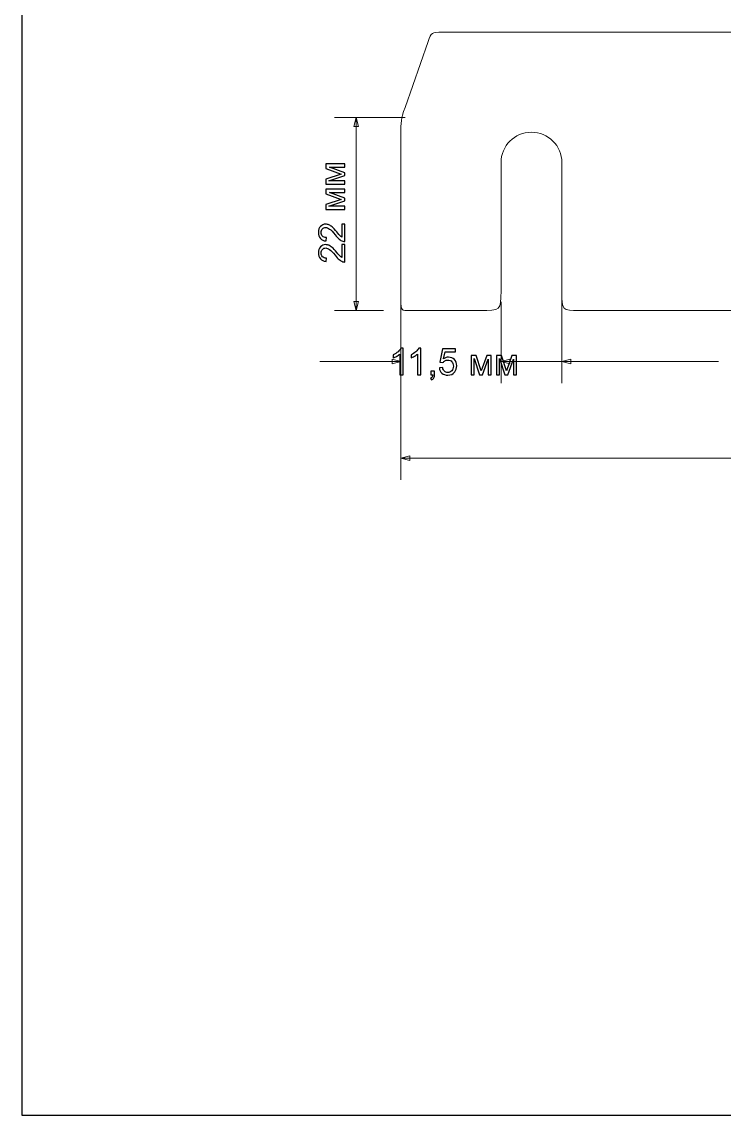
# Model space of a CAD drawing. Header units: centimetres. Extents: x -14.8 to 14.8, y -10.5 to 10.5.
# Drawn here: x -14.85 to -6.78, y -10.5 to 2.07 of the extents above; entities that cross this region are included whole.
import ezdxf

# ---------------------------------------------------------------- set-up
doc = ezdxf.new("R2010")
doc.units = ezdxf.units.CM
doc.header["$MEASUREMENT"] = 0
doc.layers.add('layer 1', color=7, linetype='Continuous')

msp = doc.modelspace()

# ---------------------------------------------------------------- linework, layer by layer
at = {"layer": 'layer 1', "color": 250}
msp.add_lwpolyline([(-14.85, -10.5), (14.85, -10.5), (14.85, 10.5), (-14.85, 10.5), (-14.85, -10.5)], close=True, dxfattribs=at)
at = {"layer": 'layer 1', "color": 254, "lineweight": 20}
msp.add_open_spline([(-10.01428, 1.95068), (-10.01428, 1.95068), (10.02938, 1.95068), (10.02938, 1.95068), (10.02938, 1.95068), (10.16028, 1.94969), (10.15566, 1.95152), (10.19443, 1.84509), (10.19443, 1.84509), (10.19443, 1.84509), (10.4601, 1.08634), (10.4601, 1.08634), (10.4601, 1.08634), (10.51057, 0.9422), (10.50755, 0.92788), (10.50755, 0.77519), (10.50755, 0.77519), (10.50755, 0.77519), (10.50755, -1.13515), (10.50755, -1.13515), (10.50755, -1.13515), (10.50755, -1.24664), (10.50637, -1.25131), (10.39981, -1.24932), (10.39981, -1.24932), (10.39981, -1.24932), (9.60204, -1.24932), (9.60204, -1.24932), (9.60204, -1.24932), (9.35944, -1.24932), (9.35754, -1.25364), (9.35754, -1.02271), (9.35754, -1.02271), (9.35754, -1.02271), (9.35754, 0.45068), (9.35754, 0.45068), (9.35754, 0.45068), (9.35754, 0.45068), (9.35753, 0.45068), (9.35753, 0.45068), (9.35753, 0.45068), (9.35753, 0.64399), (9.20084, 0.80068), (9.00753, 0.80068), (9.00753, 0.80068), (8.81422, 0.80068), (8.65753, 0.64399), (8.65753, 0.45068), (8.65753, 0.45068), (8.65753, 0.45068), (8.65754, 0.44986), (8.65754, 0.44986), (8.65754, 0.44986), (8.65754, 0.44986), (8.65754, -1.03197), (8.65754, -1.03197), (8.65754, -1.03197), (8.65754, -1.24828), (8.65628, -1.24932), (8.45627, -1.24932), (8.45627, -1.24932), (8.45627, -1.24932), (3.70302, -1.24932), (3.70302, -1.24932), (3.70302, -1.24932), (3.35156, -1.24932), (3.35754, -1.25239), (3.35754, -0.89312), (3.35754, -0.89312), (3.35754, -0.89312), (3.35754, 0.45068), (3.35754, 0.45068), (3.35754, 0.45068), (3.35754, 0.45068), (3.35753, 0.45068), (3.35753, 0.45068), (3.35753, 0.45068), (3.35753, 0.64399), (3.20084, 0.80068), (3.00753, 0.80068), (3.00753, 0.80068), (2.81422, 0.80068), (2.65753, 0.64399), (2.65753, 0.45068), (2.65753, 0.45068), (2.65753, 0.45068), (2.65754, 0.44986), (2.65754, 0.44986), (2.65754, 0.44986), (2.65754, 0.44986), (2.65754, -0.89973), (2.65754, -0.89973), (2.65754, -0.89973), (2.65754, -1.25427), (2.65263, -1.24932), (2.33776, -1.24932), (2.33776, -1.24932), (2.33776, -1.24932), (-2.32266, -1.24932), (-2.32266, -1.24932), (-2.32266, -1.24932), (-2.63753, -1.24932), (-2.64244, -1.25427), (-2.64244, -0.89973), (-2.64244, -0.89973), (-2.64244, -0.89973), (-2.64244, 0.44986), (-2.64244, 0.44986), (-2.64244, 0.44986), (-2.64244, 0.44986), (-2.64243, 0.45068), (-2.64243, 0.45068), (-2.64243, 0.45068), (-2.64243, 0.64399), (-2.79912, 0.80068), (-2.99243, 0.80068), (-2.99243, 0.80068), (-3.18574, 0.80068), (-3.34243, 0.64399), (-3.34243, 0.45068), (-3.34243, 0.45068), (-3.34243, 0.45068), (-3.34244, 0.45068), (-3.34244, 0.45068), (-3.34244, 0.45068), (-3.34244, 0.45068), (-3.34244, -0.89312), (-3.34244, -0.89312), (-3.34244, -0.89312), (-3.34244, -1.25239), (-3.33646, -1.24932), (-3.68792, -1.24932), (-3.68792, -1.24932), (-3.68792, -1.24932), (-8.44117, -1.24932), (-8.44117, -1.24932), (-8.44117, -1.24932), (-8.64118, -1.24932), (-8.64244, -1.24828), (-8.64244, -1.03197), (-8.64244, -1.03197), (-8.64244, -1.03197), (-8.64244, 0.44986), (-8.64244, 0.44986), (-8.64244, 0.44986), (-8.64244, 0.44986), (-8.64243, 0.45068), (-8.64243, 0.45068), (-8.64243, 0.45068), (-8.64243, 0.64399), (-8.79912, 0.80068), (-8.99243, 0.80068), (-8.99243, 0.80068), (-9.18574, 0.80068), (-9.34243, 0.64399), (-9.34243, 0.45068), (-9.34243, 0.45068), (-9.34243, 0.45068), (-9.34244, 0.45068), (-9.34244, 0.45068), (-9.34244, 0.45068), (-9.34244, 0.45068), (-9.34244, -1.02271), (-9.34244, -1.02271), (-9.34244, -1.02271), (-9.34244, -1.25364), (-9.34434, -1.24932), (-9.58694, -1.24932), (-9.58694, -1.24932), (-9.58694, -1.24932), (-10.38471, -1.24932), (-10.38471, -1.24932), (-10.38471, -1.24932), (-10.49127, -1.25131), (-10.49245, -1.24664), (-10.49245, -1.13515), (-10.49245, -1.13515), (-10.49245, -1.13515), (-10.49245, 0.77519), (-10.49245, 0.77519), (-10.49245, 0.77519), (-10.49245, 0.92788), (-10.49547, 0.9422), (-10.445, 1.08634), (-10.445, 1.08634), (-10.445, 1.08634), (-10.17933, 1.84509), (-10.17933, 1.84509), (-10.17933, 1.84509), (-10.14056, 1.95152), (-10.14518, 1.94969), (-10.01428, 1.95068)], degree=3, knots=[0, 0, 0, 0, 0.02040816, 0.02040816, 0.02040816, 0.02040816, 0.04081633, 0.04081633, 0.04081633, 0.04081633, 0.06122449, 0.06122449, 0.06122449, 0.06122449, 0.08163265, 0.08163265, 0.08163265, 0.08163265, 0.10204082, 0.10204082, 0.10204082, 0.10204082, 0.12244898, 0.12244898, 0.12244898, 0.12244898, 0.14285714, 0.14285714, 0.14285714, 0.14285714, 0.16326531, 0.16326531, 0.16326531, 0.16326531, 0.18367347, 0.18367347, 0.18367347, 0.18367347, 0.20408163, 0.20408163, 0.20408163, 0.20408163, 0.2244898, 0.2244898, 0.2244898, 0.2244898, 0.24489796, 0.24489796, 0.24489796, 0.24489796, 0.26530612, 0.26530612, 0.26530612, 0.26530612, 0.28571429, 0.28571429, 0.28571429, 0.28571429, 0.30612245, 0.30612245, 0.30612245, 0.30612245, 0.32653061, 0.32653061, 0.32653061, 0.32653061, 0.34693878, 0.34693878, 0.34693878, 0.34693878, 0.36734694, 0.36734694, 0.36734694, 0.36734694, 0.3877551, 0.3877551, 0.3877551, 0.3877551, 0.40816327, 0.40816327, 0.40816327, 0.40816327, 0.42857143, 0.42857143, 0.42857143, 0.42857143, 0.44897959, 0.44897959, 0.44897959, 0.44897959, 0.46938776, 0.46938776, 0.46938776, 0.46938776, 0.48979592, 0.48979592, 0.48979592, 0.48979592, 0.51020408, 0.51020408, 0.51020408, 0.51020408, 0.53061224, 0.53061224, 0.53061224, 0.53061224, 0.55102041, 0.55102041, 0.55102041, 0.55102041, 0.57142857, 0.57142857, 0.57142857, 0.57142857, 0.59183673, 0.59183673, 0.59183673, 0.59183673, 0.6122449, 0.6122449, 0.6122449, 0.6122449, 0.63265306, 0.63265306, 0.63265306, 0.63265306, 0.65306122, 0.65306122, 0.65306122, 0.65306122, 0.67346939, 0.67346939, 0.67346939, 0.67346939, 0.69387755, 0.69387755, 0.69387755, 0.69387755, 0.71428571, 0.71428571, 0.71428571, 0.71428571, 0.73469388, 0.73469388, 0.73469388, 0.73469388, 0.75510204, 0.75510204, 0.75510204, 0.75510204, 0.7755102, 0.7755102, 0.7755102, 0.7755102, 0.79591837, 0.79591837, 0.79591837, 0.79591837, 0.81632653, 0.81632653, 0.81632653, 0.81632653, 0.83673469, 0.83673469, 0.83673469, 0.83673469, 0.85714286, 0.85714286, 0.85714286, 0.85714286, 0.87755102, 0.87755102, 0.87755102, 0.87755102, 0.89795918, 0.89795918, 0.89795918, 0.89795918, 0.91836735, 0.91836735, 0.91836735, 0.91836735, 0.93877551, 0.93877551, 0.93877551, 0.93877551, 0.95918367, 0.95918367, 0.95918367, 0.95918367, 1, 1, 1, 1], dxfattribs=at)
at = {"layer": 'layer 1', "color": 155, "lineweight": 9}
for points in [[(-10.4431, 0.9691), (-10.4431, 0.9691), (-11.2573, 0.9691), (-11.2573, 0.9691)], [(-11.0073, -1.24839), (-11.0073, -1.24839), (-11.0073, 0.9691), (-11.0073, 0.9691)], [(-8.64244, -0.99123), (-8.64244, -0.99123), (-8.64244, -2.08484), (-8.64244, -2.08484)], [(-10.6931, -1.24839), (-10.6931, -1.24839), (-11.2573, -1.24839), (-11.2573, -1.24839)], [(-10.49245, -1.14998), (-10.49245, -1.14998), (-10.49245, -2.08484), (-10.49245, -2.08484)], [(-9.34244, -1.14998), (-9.34244, -1.14998), (-9.34244, -2.08484), (-9.34244, -2.08484)], [(-10.49245, -1.38515), (-10.49245, -1.38515), (-10.49245, -3.19526), (-10.49245, -3.19526)], [(-10.49245, -1.83484), (-10.49245, -1.83484), (-11.42572, -1.83484), (-11.42572, -1.83484)], [(-8.40917, -1.83484), (-8.40917, -1.83484), (-9.34244, -1.83484), (-9.34244, -1.83484)], [(-8.64244, -1.83484), (-8.64244, -1.83484), (-6.84222, -1.83484), (-6.84222, -1.83484)], [(-10.49245, -2.94526), (-10.49245, -2.94526), (-0.79173, -2.94526), (-0.79173, -2.94526)]]:
    msp.add_open_spline(points, degree=3, dxfattribs=at)
for points in [[(-10.98007, 0.8675), (-10.98007, 0.8675), (-11.0073, 0.9691), (-11.0073, 0.9691), (-11.0073, 0.9691), (-11.0073, 0.9691), (-11.03452, 0.8675), (-11.03452, 0.8675), (-11.03452, 0.8675), (-11.03452, 0.8675), (-10.98007, 0.8675), (-10.98007, 0.8675)], [(-10.98007, -1.14679), (-10.98007, -1.14679), (-11.0073, -1.24839), (-11.0073, -1.24839), (-11.0073, -1.24839), (-11.0073, -1.24839), (-11.03452, -1.14679), (-11.03452, -1.14679), (-11.03452, -1.14679), (-11.03452, -1.14679), (-10.98007, -1.14679), (-10.98007, -1.14679)], [(-10.59404, -1.80761), (-10.59404, -1.80761), (-10.49245, -1.83484), (-10.49245, -1.83484), (-10.49245, -1.83484), (-10.49245, -1.83484), (-10.59404, -1.86206), (-10.59404, -1.86206), (-10.59404, -1.86206), (-10.59404, -1.86206), (-10.59404, -1.80761), (-10.59404, -1.80761)], [(-9.24084, -1.80761), (-9.24084, -1.80761), (-9.34244, -1.83484), (-9.34244, -1.83484), (-9.34244, -1.83484), (-9.34244, -1.83484), (-9.24084, -1.86206), (-9.24084, -1.86206), (-9.24084, -1.86206), (-9.24084, -1.86206), (-9.24084, -1.80761), (-9.24084, -1.80761)], [(-8.54084, -1.86206), (-8.54084, -1.86206), (-8.64244, -1.83484), (-8.64244, -1.83484), (-8.64244, -1.83484), (-8.64244, -1.83484), (-8.54084, -1.80761), (-8.54084, -1.80761), (-8.54084, -1.80761), (-8.54084, -1.80761), (-8.54084, -1.86206), (-8.54084, -1.86206)], [(-10.39085, -2.97248), (-10.39085, -2.97248), (-10.49245, -2.94526), (-10.49245, -2.94526), (-10.49245, -2.94526), (-10.49245, -2.94526), (-10.39085, -2.91803), (-10.39085, -2.91803), (-10.39085, -2.91803), (-10.39085, -2.91803), (-10.39085, -2.97248), (-10.39085, -2.97248)]]:
    msp.add_open_spline(points, degree=3, knots=[0, 0, 0, 0, 0.25, 0.25, 0.25, 0.25, 0.5, 0.5, 0.5, 0.5, 1, 1, 1, 1], dxfattribs=at)
at = {"layer": 'layer 1', "color": 155}
for points, knots in [([(-11.35614, 0.20444), (-11.35614, 0.20444), (-11.35614, 0.26173), (-11.35614, 0.26173), (-11.35614, 0.26173), (-11.35614, 0.26173), (-11.18032, 0.3198), (-11.18032, 0.3198), (-11.18032, 0.3198), (-11.18032, 0.3198), (-11.35614, 0.38407), (-11.35614, 0.38407), (-11.35614, 0.38407), (-11.35614, 0.38407), (-11.35614, 0.43727), (-11.35614, 0.43727), (-11.35614, 0.43727), (-11.35614, 0.43727), (-11.13643, 0.43727), (-11.13643, 0.43727), (-11.13643, 0.43727), (-11.13643, 0.43727), (-11.13643, 0.40002), (-11.13643, 0.40002), (-11.13643, 0.40002), (-11.13643, 0.40002), (-11.31331, 0.40002), (-11.31331, 0.40002), (-11.31331, 0.40002), (-11.31331, 0.40002), (-11.13643, 0.33532), (-11.13643, 0.33532), (-11.13643, 0.33532), (-11.13643, 0.33532), (-11.13643, 0.30202), (-11.13643, 0.30202), (-11.13643, 0.30202), (-11.13643, 0.30202), (-11.32178, 0.24085), (-11.32178, 0.24085), (-11.32178, 0.24085), (-11.32178, 0.24085), (-11.13643, 0.24085), (-11.13643, 0.24085), (-11.13643, 0.24085), (-11.13643, 0.24085), (-11.13643, 0.20444), (-11.13643, 0.20444), (-11.13643, 0.20444), (-11.13643, 0.20444), (-11.35614, 0.20444), (-11.35614, 0.20444)], [0, 0, 0, 0, 0.07142857, 0.07142857, 0.07142857, 0.07142857, 0.14285714, 0.14285714, 0.14285714, 0.14285714, 0.21428571, 0.21428571, 0.21428571, 0.21428571, 0.28571429, 0.28571429, 0.28571429, 0.28571429, 0.35714286, 0.35714286, 0.35714286, 0.35714286, 0.42857143, 0.42857143, 0.42857143, 0.42857143, 0.5, 0.5, 0.5, 0.5, 0.57142857, 0.57142857, 0.57142857, 0.57142857, 0.64285714, 0.64285714, 0.64285714, 0.64285714, 0.71428571, 0.71428571, 0.71428571, 0.71428571, 0.78571429, 0.78571429, 0.78571429, 0.78571429, 0.85714286, 0.85714286, 0.85714286, 0.85714286, 1, 1, 1, 1]), ([(-11.35614, -0.0866), (-11.35614, -0.0866), (-11.35614, -0.02931), (-11.35614, -0.02931), (-11.35614, -0.02931), (-11.35614, -0.02931), (-11.18032, 0.02876), (-11.18032, 0.02876), (-11.18032, 0.02876), (-11.18032, 0.02876), (-11.35614, 0.09303), (-11.35614, 0.09303), (-11.35614, 0.09303), (-11.35614, 0.09303), (-11.35614, 0.14623), (-11.35614, 0.14623), (-11.35614, 0.14623), (-11.35614, 0.14623), (-11.13643, 0.14623), (-11.13643, 0.14623), (-11.13643, 0.14623), (-11.13643, 0.14623), (-11.13643, 0.10898), (-11.13643, 0.10898), (-11.13643, 0.10898), (-11.13643, 0.10898), (-11.31331, 0.10898), (-11.31331, 0.10898), (-11.31331, 0.10898), (-11.31331, 0.10898), (-11.13643, 0.04428), (-11.13643, 0.04428), (-11.13643, 0.04428), (-11.13643, 0.04428), (-11.13643, 0.01098), (-11.13643, 0.01098), (-11.13643, 0.01098), (-11.13643, 0.01098), (-11.32178, -0.05019), (-11.32178, -0.05019), (-11.32178, -0.05019), (-11.32178, -0.05019), (-11.13643, -0.05019), (-11.13643, -0.05019), (-11.13643, -0.05019), (-11.13643, -0.05019), (-11.13643, -0.0866), (-11.13643, -0.0866), (-11.13643, -0.0866), (-11.13643, -0.0866), (-11.35614, -0.0866), (-11.35614, -0.0866)], [0, 0, 0, 0, 0.07142857, 0.07142857, 0.07142857, 0.07142857, 0.14285714, 0.14285714, 0.14285714, 0.14285714, 0.21428571, 0.21428571, 0.21428571, 0.21428571, 0.28571429, 0.28571429, 0.28571429, 0.28571429, 0.35714286, 0.35714286, 0.35714286, 0.35714286, 0.42857143, 0.42857143, 0.42857143, 0.42857143, 0.5, 0.5, 0.5, 0.5, 0.57142857, 0.57142857, 0.57142857, 0.57142857, 0.64285714, 0.64285714, 0.64285714, 0.64285714, 0.71428571, 0.71428571, 0.71428571, 0.71428571, 0.78571429, 0.78571429, 0.78571429, 0.78571429, 0.85714286, 0.85714286, 0.85714286, 0.85714286, 1, 1, 1, 1]), ([(-11.17199, -0.25594), (-11.17199, -0.25594), (-11.13643, -0.25594), (-11.13643, -0.25594), (-11.13643, -0.25594), (-11.13643, -0.25594), (-11.13643, -0.45659), (-11.13643, -0.45659), (-11.13643, -0.45659), (-11.14539, -0.45688), (-11.154, -0.45539), (-11.16232, -0.45222), (-11.16232, -0.45222), (-11.17594, -0.44707), (-11.18942, -0.43881), (-11.20261, -0.42745), (-11.20261, -0.42745), (-11.2158, -0.41609), (-11.23104, -0.39987), (-11.24833, -0.37877), (-11.24833, -0.37877), (-11.27535, -0.34596), (-11.29673, -0.32367), (-11.31254, -0.31203), (-11.31254, -0.31203), (-11.32834, -0.30031), (-11.3433, -0.29446), (-11.35741, -0.29446), (-11.35741, -0.29446), (-11.37215, -0.29446), (-11.38457, -0.29975), (-11.39473, -0.31033), (-11.39473, -0.31033), (-11.40482, -0.32092), (-11.4099, -0.33474), (-11.4099, -0.35175), (-11.4099, -0.35175), (-11.4099, -0.36974), (-11.40454, -0.38413), (-11.39381, -0.39493), (-11.39381, -0.39493), (-11.38316, -0.40572), (-11.36834, -0.41116), (-11.34936, -0.4113), (-11.34936, -0.4113), (-11.34936, -0.4113), (-11.35317, -0.4494), (-11.35317, -0.4494), (-11.35317, -0.4494), (-11.38168, -0.44679), (-11.40341, -0.43691), (-11.41837, -0.41983), (-11.41837, -0.41983), (-11.43333, -0.40269), (-11.4408, -0.37976), (-11.4408, -0.3509), (-11.4408, -0.3509), (-11.4408, -0.32183), (-11.43276, -0.29876), (-11.4166, -0.28183), (-11.4166, -0.28183), (-11.40045, -0.26482), (-11.38041, -0.25636), (-11.35656, -0.25636), (-11.35656, -0.25636), (-11.34443, -0.25636), (-11.3325, -0.25883), (-11.32079, -0.26384), (-11.32079, -0.26384), (-11.30901, -0.26878), (-11.29666, -0.27703), (-11.28368, -0.28853), (-11.28368, -0.28853), (-11.27077, -0.3001), (-11.25292, -0.31922), (-11.23034, -0.34589), (-11.23034, -0.34589), (-11.21157, -0.36826), (-11.19887, -0.38265), (-11.19217, -0.389), (-11.19217, -0.389), (-11.18547, -0.39535), (-11.17876, -0.40057), (-11.17199, -0.40474), (-11.17199, -0.40474), (-11.17199, -0.40474), (-11.17199, -0.25594), (-11.17199, -0.25594)], [0, 0, 0, 0, 0.04347826, 0.04347826, 0.04347826, 0.04347826, 0.08695652, 0.08695652, 0.08695652, 0.08695652, 0.13043478, 0.13043478, 0.13043478, 0.13043478, 0.17391304, 0.17391304, 0.17391304, 0.17391304, 0.2173913, 0.2173913, 0.2173913, 0.2173913, 0.26086957, 0.26086957, 0.26086957, 0.26086957, 0.30434783, 0.30434783, 0.30434783, 0.30434783, 0.34782609, 0.34782609, 0.34782609, 0.34782609, 0.39130435, 0.39130435, 0.39130435, 0.39130435, 0.43478261, 0.43478261, 0.43478261, 0.43478261, 0.47826087, 0.47826087, 0.47826087, 0.47826087, 0.52173913, 0.52173913, 0.52173913, 0.52173913, 0.56521739, 0.56521739, 0.56521739, 0.56521739, 0.60869565, 0.60869565, 0.60869565, 0.60869565, 0.65217391, 0.65217391, 0.65217391, 0.65217391, 0.69565217, 0.69565217, 0.69565217, 0.69565217, 0.73913043, 0.73913043, 0.73913043, 0.73913043, 0.7826087, 0.7826087, 0.7826087, 0.7826087, 0.82608696, 0.82608696, 0.82608696, 0.82608696, 0.86956522, 0.86956522, 0.86956522, 0.86956522, 0.91304348, 0.91304348, 0.91304348, 0.91304348, 1, 1, 1, 1]), ([(-11.17199, -0.49138), (-11.17199, -0.49138), (-11.13643, -0.49138), (-11.13643, -0.49138), (-11.13643, -0.49138), (-11.13643, -0.49138), (-11.13643, -0.69203), (-11.13643, -0.69203), (-11.13643, -0.69203), (-11.14539, -0.69232), (-11.154, -0.69083), (-11.16232, -0.68766), (-11.16232, -0.68766), (-11.17594, -0.68251), (-11.18942, -0.67425), (-11.20261, -0.66289), (-11.20261, -0.66289), (-11.2158, -0.65153), (-11.23104, -0.63531), (-11.24833, -0.61421), (-11.24833, -0.61421), (-11.27535, -0.5814), (-11.29673, -0.55911), (-11.31254, -0.54747), (-11.31254, -0.54747), (-11.32834, -0.53575), (-11.3433, -0.5299), (-11.35741, -0.5299), (-11.35741, -0.5299), (-11.37215, -0.5299), (-11.38457, -0.53519), (-11.39473, -0.54577), (-11.39473, -0.54577), (-11.40482, -0.55636), (-11.4099, -0.57018), (-11.4099, -0.58719), (-11.4099, -0.58719), (-11.4099, -0.60518), (-11.40454, -0.61957), (-11.39381, -0.63037), (-11.39381, -0.63037), (-11.38316, -0.64116), (-11.36834, -0.6466), (-11.34936, -0.64674), (-11.34936, -0.64674), (-11.34936, -0.64674), (-11.35317, -0.68484), (-11.35317, -0.68484), (-11.35317, -0.68484), (-11.38168, -0.68223), (-11.40341, -0.67235), (-11.41837, -0.65527), (-11.41837, -0.65527), (-11.43333, -0.63813), (-11.4408, -0.6152), (-11.4408, -0.58634), (-11.4408, -0.58634), (-11.4408, -0.55727), (-11.43276, -0.5342), (-11.4166, -0.51727), (-11.4166, -0.51727), (-11.40045, -0.50026), (-11.38041, -0.4918), (-11.35656, -0.4918), (-11.35656, -0.4918), (-11.34443, -0.4918), (-11.3325, -0.49427), (-11.32079, -0.49928), (-11.32079, -0.49928), (-11.30901, -0.50422), (-11.29666, -0.51247), (-11.28368, -0.52397), (-11.28368, -0.52397), (-11.27077, -0.53554), (-11.25292, -0.55466), (-11.23034, -0.58133), (-11.23034, -0.58133), (-11.21157, -0.6037), (-11.19887, -0.61809), (-11.19217, -0.62444), (-11.19217, -0.62444), (-11.18547, -0.63079), (-11.17876, -0.63601), (-11.17199, -0.64018), (-11.17199, -0.64018), (-11.17199, -0.64018), (-11.17199, -0.49138), (-11.17199, -0.49138)], [0, 0, 0, 0, 0.04347826, 0.04347826, 0.04347826, 0.04347826, 0.08695652, 0.08695652, 0.08695652, 0.08695652, 0.13043478, 0.13043478, 0.13043478, 0.13043478, 0.17391304, 0.17391304, 0.17391304, 0.17391304, 0.2173913, 0.2173913, 0.2173913, 0.2173913, 0.26086957, 0.26086957, 0.26086957, 0.26086957, 0.30434783, 0.30434783, 0.30434783, 0.30434783, 0.34782609, 0.34782609, 0.34782609, 0.34782609, 0.39130435, 0.39130435, 0.39130435, 0.39130435, 0.43478261, 0.43478261, 0.43478261, 0.43478261, 0.47826087, 0.47826087, 0.47826087, 0.47826087, 0.52173913, 0.52173913, 0.52173913, 0.52173913, 0.56521739, 0.56521739, 0.56521739, 0.56521739, 0.60869565, 0.60869565, 0.60869565, 0.60869565, 0.65217391, 0.65217391, 0.65217391, 0.65217391, 0.69565217, 0.69565217, 0.69565217, 0.69565217, 0.73913043, 0.73913043, 0.73913043, 0.73913043, 0.7826087, 0.7826087, 0.7826087, 0.7826087, 0.82608696, 0.82608696, 0.82608696, 0.82608696, 0.86956522, 0.86956522, 0.86956522, 0.86956522, 0.91304348, 0.91304348, 0.91304348, 0.91304348, 1, 1, 1, 1]), ([(-10.46872, -1.98702), (-10.46872, -1.98702), (-10.50597, -1.98702), (-10.50597, -1.98702), (-10.50597, -1.98702), (-10.50597, -1.98702), (-10.50597, -1.74981), (-10.50597, -1.74981), (-10.50597, -1.74981), (-10.51493, -1.75842), (-10.52672, -1.76696), (-10.54125, -1.7755), (-10.54125, -1.7755), (-10.55579, -1.78403), (-10.56891, -1.79045), (-10.58048, -1.79469), (-10.58048, -1.79469), (-10.58048, -1.79469), (-10.58048, -1.7587), (-10.58048, -1.7587), (-10.58048, -1.7587), (-10.55967, -1.74897), (-10.54146, -1.73711), (-10.52587, -1.72314), (-10.52587, -1.72314), (-10.51028, -1.70924), (-10.4992, -1.69577), (-10.49271, -1.68265), (-10.49271, -1.68265), (-10.49271, -1.68265), (-10.46872, -1.68265), (-10.46872, -1.68265), (-10.46872, -1.68265), (-10.46872, -1.68265), (-10.46872, -1.98702), (-10.46872, -1.98702)], [0, 0, 0, 0, 0.1, 0.1, 0.1, 0.1, 0.2, 0.2, 0.2, 0.2, 0.3, 0.3, 0.3, 0.3, 0.4, 0.4, 0.4, 0.4, 0.5, 0.5, 0.5, 0.5, 0.6, 0.6, 0.6, 0.6, 0.7, 0.7, 0.7, 0.7, 0.8, 0.8, 0.8, 0.8, 1, 1, 1, 1]), ([(-10.26468, -1.98702), (-10.26468, -1.98702), (-10.30193, -1.98702), (-10.30193, -1.98702), (-10.30193, -1.98702), (-10.30193, -1.98702), (-10.30193, -1.74981), (-10.30193, -1.74981), (-10.30193, -1.74981), (-10.31089, -1.75842), (-10.32268, -1.76696), (-10.33721, -1.7755), (-10.33721, -1.7755), (-10.35175, -1.78403), (-10.36487, -1.79045), (-10.37644, -1.79469), (-10.37644, -1.79469), (-10.37644, -1.79469), (-10.37644, -1.7587), (-10.37644, -1.7587), (-10.37644, -1.7587), (-10.35563, -1.74897), (-10.33742, -1.73711), (-10.32183, -1.72314), (-10.32183, -1.72314), (-10.30624, -1.70924), (-10.29516, -1.69577), (-10.28867, -1.68265), (-10.28867, -1.68265), (-10.28867, -1.68265), (-10.26468, -1.68265), (-10.26468, -1.68265), (-10.26468, -1.68265), (-10.26468, -1.68265), (-10.26468, -1.98702), (-10.26468, -1.98702)], [0, 0, 0, 0, 0.1, 0.1, 0.1, 0.1, 0.2, 0.2, 0.2, 0.2, 0.3, 0.3, 0.3, 0.3, 0.4, 0.4, 0.4, 0.4, 0.5, 0.5, 0.5, 0.5, 0.6, 0.6, 0.6, 0.6, 0.7, 0.7, 0.7, 0.7, 0.8, 0.8, 0.8, 0.8, 1, 1, 1, 1]), ([(-10.05132, -1.90743), (-10.05132, -1.90743), (-10.01237, -1.90447), (-10.01237, -1.90447), (-10.01237, -1.90447), (-10.00948, -1.92345), (-10.00278, -1.9377), (-9.99234, -1.9473), (-9.99234, -1.9473), (-9.98189, -1.95682), (-9.96912, -1.96162), (-9.9541, -1.96162), (-9.9541, -1.96162), (-9.93596, -1.96162), (-9.92079, -1.95485), (-9.90845, -1.94137), (-9.90845, -1.94137), (-9.89617, -1.92782), (-9.89003, -1.9099), (-9.89003, -1.88761), (-9.89003, -1.88761), (-9.89003, -1.86637), (-9.89589, -1.84965), (-9.90767, -1.83737), (-9.90767, -1.83737), (-9.91945, -1.8251), (-9.93505, -1.81896), (-9.95445, -1.81896), (-9.95445, -1.81896), (-9.96651, -1.81896), (-9.97731, -1.82171), (-9.9869, -1.82721), (-9.9869, -1.82721), (-9.99643, -1.83272), (-10.00391, -1.83984), (-10.00941, -1.84859), (-10.00941, -1.84859), (-10.00941, -1.84859), (-10.04455, -1.84351), (-10.04455, -1.84351), (-10.04455, -1.84351), (-10.04455, -1.84351), (-10.01534, -1.68773), (-10.01534, -1.68773), (-10.01534, -1.68773), (-10.01534, -1.68773), (-9.86505, -1.68773), (-9.86505, -1.68773), (-9.86505, -1.68773), (-9.86505, -1.68773), (-9.86505, -1.72329), (-9.86505, -1.72329), (-9.86505, -1.72329), (-9.86505, -1.72329), (-9.98563, -1.72329), (-9.98563, -1.72329), (-9.98563, -1.72329), (-9.98563, -1.72329), (-10.00179, -1.80506), (-10.00179, -1.80506), (-10.00179, -1.80506), (-9.98366, -1.79229), (-9.96461, -1.78594), (-9.94471, -1.78594), (-9.94471, -1.78594), (-9.91832, -1.78594), (-9.89603, -1.79511), (-9.8779, -1.81345), (-9.8779, -1.81345), (-9.85976, -1.8318), (-9.85066, -1.85536), (-9.85066, -1.88415), (-9.85066, -1.88415), (-9.85066, -1.9116), (-9.85863, -1.9353), (-9.87458, -1.95527), (-9.87458, -1.95527), (-9.89398, -1.97982), (-9.92051, -1.9921), (-9.9541, -1.9921), (-9.9541, -1.9921), (-9.98161, -1.9921), (-10.00405, -1.98434), (-10.02148, -1.96889), (-10.02148, -1.96889), (-10.0389, -1.95344), (-10.04885, -1.93297), (-10.05132, -1.90743)], [0, 0, 0, 0, 0.04347826, 0.04347826, 0.04347826, 0.04347826, 0.08695652, 0.08695652, 0.08695652, 0.08695652, 0.13043478, 0.13043478, 0.13043478, 0.13043478, 0.17391304, 0.17391304, 0.17391304, 0.17391304, 0.2173913, 0.2173913, 0.2173913, 0.2173913, 0.26086957, 0.26086957, 0.26086957, 0.26086957, 0.30434783, 0.30434783, 0.30434783, 0.30434783, 0.34782609, 0.34782609, 0.34782609, 0.34782609, 0.39130435, 0.39130435, 0.39130435, 0.39130435, 0.43478261, 0.43478261, 0.43478261, 0.43478261, 0.47826087, 0.47826087, 0.47826087, 0.47826087, 0.52173913, 0.52173913, 0.52173913, 0.52173913, 0.56521739, 0.56521739, 0.56521739, 0.56521739, 0.60869565, 0.60869565, 0.60869565, 0.60869565, 0.65217391, 0.65217391, 0.65217391, 0.65217391, 0.69565217, 0.69565217, 0.69565217, 0.69565217, 0.73913043, 0.73913043, 0.73913043, 0.73913043, 0.7826087, 0.7826087, 0.7826087, 0.7826087, 0.82608696, 0.82608696, 0.82608696, 0.82608696, 0.86956522, 0.86956522, 0.86956522, 0.86956522, 0.91304348, 0.91304348, 0.91304348, 0.91304348, 1, 1, 1, 1]), ([(-9.68683, -1.76731), (-9.68683, -1.76731), (-9.62954, -1.76731), (-9.62954, -1.76731), (-9.62954, -1.76731), (-9.62954, -1.76731), (-9.57147, -1.94313), (-9.57147, -1.94313), (-9.57147, -1.94313), (-9.57147, -1.94313), (-9.5072, -1.76731), (-9.5072, -1.76731), (-9.5072, -1.76731), (-9.5072, -1.76731), (-9.454, -1.76731), (-9.454, -1.76731), (-9.454, -1.76731), (-9.454, -1.76731), (-9.454, -1.98702), (-9.454, -1.98702), (-9.454, -1.98702), (-9.454, -1.98702), (-9.49125, -1.98702), (-9.49125, -1.98702), (-9.49125, -1.98702), (-9.49125, -1.98702), (-9.49125, -1.81014), (-9.49125, -1.81014), (-9.49125, -1.81014), (-9.49125, -1.81014), (-9.55595, -1.98702), (-9.55595, -1.98702), (-9.55595, -1.98702), (-9.55595, -1.98702), (-9.58925, -1.98702), (-9.58925, -1.98702), (-9.58925, -1.98702), (-9.58925, -1.98702), (-9.65042, -1.80167), (-9.65042, -1.80167), (-9.65042, -1.80167), (-9.65042, -1.80167), (-9.65042, -1.98702), (-9.65042, -1.98702), (-9.65042, -1.98702), (-9.65042, -1.98702), (-9.68683, -1.98702), (-9.68683, -1.98702), (-9.68683, -1.98702), (-9.68683, -1.98702), (-9.68683, -1.76731), (-9.68683, -1.76731)], [0, 0, 0, 0, 0.07142857, 0.07142857, 0.07142857, 0.07142857, 0.14285714, 0.14285714, 0.14285714, 0.14285714, 0.21428571, 0.21428571, 0.21428571, 0.21428571, 0.28571429, 0.28571429, 0.28571429, 0.28571429, 0.35714286, 0.35714286, 0.35714286, 0.35714286, 0.42857143, 0.42857143, 0.42857143, 0.42857143, 0.5, 0.5, 0.5, 0.5, 0.57142857, 0.57142857, 0.57142857, 0.57142857, 0.64285714, 0.64285714, 0.64285714, 0.64285714, 0.71428571, 0.71428571, 0.71428571, 0.71428571, 0.78571429, 0.78571429, 0.78571429, 0.78571429, 0.85714286, 0.85714286, 0.85714286, 0.85714286, 1, 1, 1, 1]), ([(-9.39579, -1.76731), (-9.39579, -1.76731), (-9.3385, -1.76731), (-9.3385, -1.76731), (-9.3385, -1.76731), (-9.3385, -1.76731), (-9.28043, -1.94313), (-9.28043, -1.94313), (-9.28043, -1.94313), (-9.28043, -1.94313), (-9.21616, -1.76731), (-9.21616, -1.76731), (-9.21616, -1.76731), (-9.21616, -1.76731), (-9.16296, -1.76731), (-9.16296, -1.76731), (-9.16296, -1.76731), (-9.16296, -1.76731), (-9.16296, -1.98702), (-9.16296, -1.98702), (-9.16296, -1.98702), (-9.16296, -1.98702), (-9.20021, -1.98702), (-9.20021, -1.98702), (-9.20021, -1.98702), (-9.20021, -1.98702), (-9.20021, -1.81014), (-9.20021, -1.81014), (-9.20021, -1.81014), (-9.20021, -1.81014), (-9.26491, -1.98702), (-9.26491, -1.98702), (-9.26491, -1.98702), (-9.26491, -1.98702), (-9.29821, -1.98702), (-9.29821, -1.98702), (-9.29821, -1.98702), (-9.29821, -1.98702), (-9.35938, -1.80167), (-9.35938, -1.80167), (-9.35938, -1.80167), (-9.35938, -1.80167), (-9.35938, -1.98702), (-9.35938, -1.98702), (-9.35938, -1.98702), (-9.35938, -1.98702), (-9.39579, -1.98702), (-9.39579, -1.98702), (-9.39579, -1.98702), (-9.39579, -1.98702), (-9.39579, -1.76731), (-9.39579, -1.76731)], [0, 0, 0, 0, 0.07142857, 0.07142857, 0.07142857, 0.07142857, 0.14285714, 0.14285714, 0.14285714, 0.14285714, 0.21428571, 0.21428571, 0.21428571, 0.21428571, 0.28571429, 0.28571429, 0.28571429, 0.28571429, 0.35714286, 0.35714286, 0.35714286, 0.35714286, 0.42857143, 0.42857143, 0.42857143, 0.42857143, 0.5, 0.5, 0.5, 0.5, 0.57142857, 0.57142857, 0.57142857, 0.57142857, 0.64285714, 0.64285714, 0.64285714, 0.64285714, 0.71428571, 0.71428571, 0.71428571, 0.71428571, 0.78571429, 0.78571429, 0.78571429, 0.78571429, 0.85714286, 0.85714286, 0.85714286, 0.85714286, 1, 1, 1, 1]), ([(-10.14904, -1.98702), (-10.14904, -1.98702), (-10.14904, -1.94469), (-10.14904, -1.94469), (-10.14904, -1.94469), (-10.14904, -1.94469), (-10.10671, -1.94469), (-10.10671, -1.94469), (-10.10671, -1.94469), (-10.10671, -1.94469), (-10.10671, -1.98702), (-10.10671, -1.98702), (-10.10671, -1.98702), (-10.10671, -2.00261), (-10.10946, -2.01524), (-10.11504, -2.02484), (-10.11504, -2.02484), (-10.12054, -2.03443), (-10.12936, -2.04191), (-10.14142, -2.04713), (-10.14142, -2.04713), (-10.14142, -2.04713), (-10.15158, -2.03105), (-10.15158, -2.03105), (-10.15158, -2.03105), (-10.14368, -2.02759), (-10.1379, -2.02251), (-10.13423, -2.01588), (-10.13423, -2.01588), (-10.13049, -2.00917), (-10.12837, -1.99958), (-10.12795, -1.98702), (-10.12795, -1.98702), (-10.12795, -1.98702), (-10.14904, -1.98702), (-10.14904, -1.98702)], [0, 0, 0, 0, 0.1, 0.1, 0.1, 0.1, 0.2, 0.2, 0.2, 0.2, 0.3, 0.3, 0.3, 0.3, 0.4, 0.4, 0.4, 0.4, 0.5, 0.5, 0.5, 0.5, 0.6, 0.6, 0.6, 0.6, 0.7, 0.7, 0.7, 0.7, 0.8, 0.8, 0.8, 0.8, 1, 1, 1, 1])]:
    msp.add_open_spline(points, degree=3, knots=knots, dxfattribs=at)

doc.saveas('drawing.dxf')
